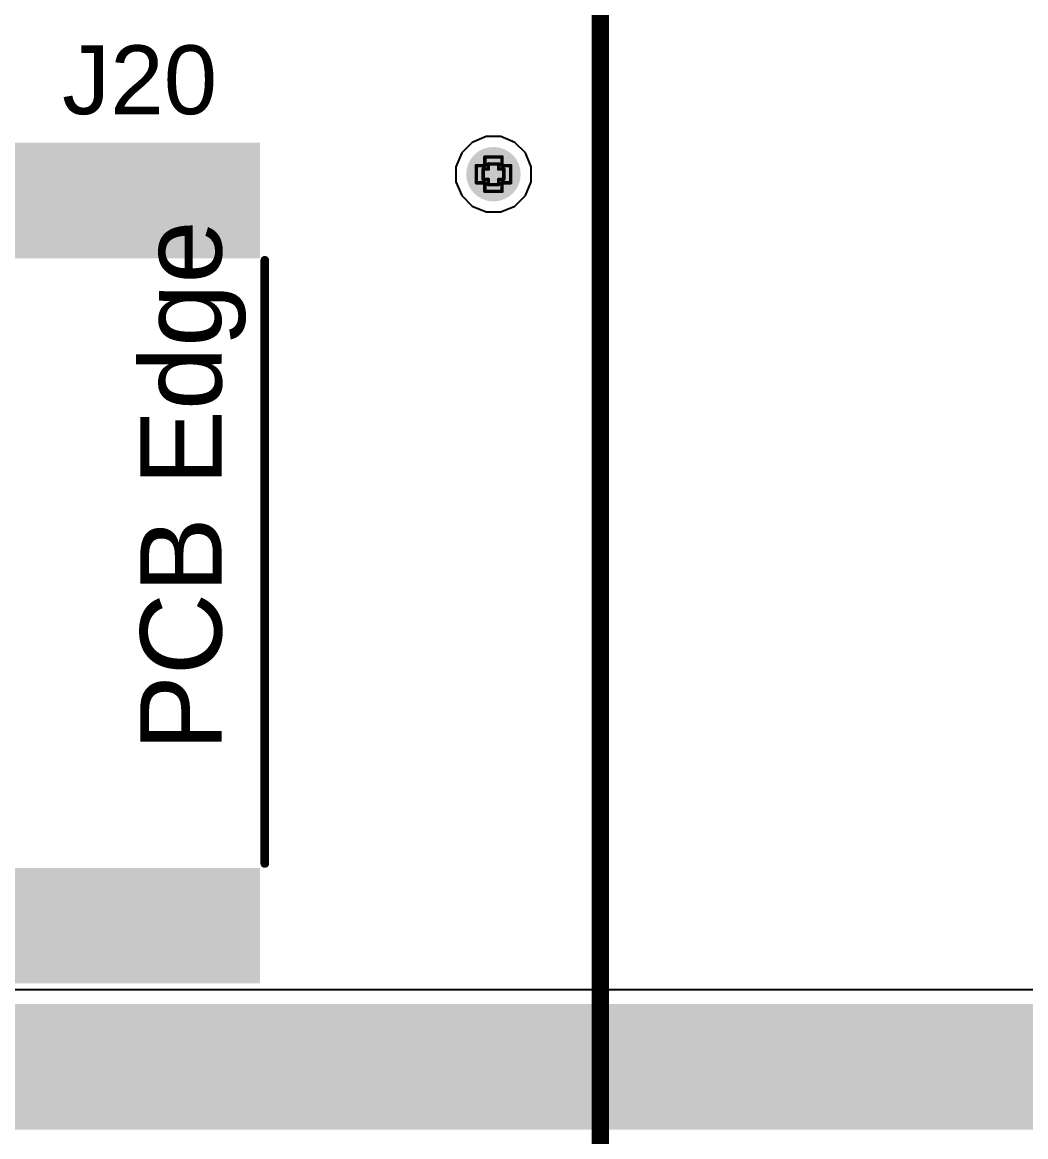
# Model space of a CAD drawing. Header units: inches. Extents: x -7 to 5163, y -3 to 5149.
# Drawn here: x 125.84 to 140.64, y 81.41 to 97.85 of the extents above; entities that cross this region are included whole.
import ezdxf

# ---------------------------------------------------------------- set-up
doc = ezdxf.new("R2010")
doc.units = ezdxf.units.IN
for name, color, linetype in [('Bottom Layer', 5, 'Continuous'), ('Bottom Solder', 6, 'Continuous'), ('Drill Drawing', 1, 'Continuous'), ('GND', 76, 'Continuous'), ('Mechanical 15', 56, 'Continuous'), ('PWR', 16, 'Continuous'), ('Top Layer', 1, 'Continuous'), ('Top Overlay', 2, 'Continuous'), ('Top Paste', 8, 'Continuous'), ('Top Solder', 216, 'Continuous'), ('Via Holes', 16, 'Continuous')]:
    doc.layers.add(name, color=color, linetype=linetype)
doc.styles.add('Arial', font='', dxfattribs={"height": 0.2})
doc.styles.get('Arial').set_extended_font_data('Arial')

# ---------------------------------------------------------------- blocks, each defined once
blk = doc.blocks.new('WAFER_PH2_0_4PWB_54')
at = {"layer": 'Top Layer'}
for points in [[(-0.5, 1.75), (0.5, 1.75), (0.5, -1.75), (-0.5, -1.75)], [(1.5, 1.75), (2.5, 1.75), (2.5, -1.75), (1.5, -1.75)], [(3.5, 1.75), (4.5, 1.75), (4.5, -1.75), (3.5, -1.75)], [(5.5, 1.75), (6.5, 1.75), (6.5, -1.75), (5.5, -1.75)], [(-3.1, -3.95), (-1.6, -3.95), (-1.6, -7.45), (-3.1, -7.45)], [(7.6, -3.95), (9.1, -3.95), (9.1, -7.45), (7.6, -7.45)]]:
    blk.add_hatch(color=1, dxfattribs=at).paths.add_polyline_path(points)
at = {"layer": 'Top Paste'}
for points in [[(-0.5, 1.75), (0.5, 1.75), (0.5, -1.75), (-0.5, -1.75)], [(1.5, 1.75), (2.5, 1.75), (2.5, -1.75), (1.5, -1.75)], [(3.5, 1.75), (4.5, 1.75), (4.5, -1.75), (3.5, -1.75)], [(5.5, 1.75), (6.5, 1.75), (6.5, -1.75), (5.5, -1.75)], [(-3.1, -3.95), (-1.6, -3.95), (-1.6, -7.45), (-3.1, -7.45)], [(7.6, -3.95), (9.1, -3.95), (9.1, -7.45), (7.6, -7.45)]]:
    blk.add_hatch(color=8, dxfattribs=at).paths.add_polyline_path(points)
at = {"layer": 'Top Solder'}
for points in [[(-0.602, 1.852), (0.602, 1.852), (0.602, -1.852), (-0.602, -1.852)], [(1.398, 1.852), (2.602, 1.852), (2.602, -1.852), (1.398, -1.852)], [(3.398, 1.852), (4.602, 1.852), (4.602, -1.852), (3.398, -1.852)], [(5.398, 1.852), (6.602, 1.852), (6.602, -1.852), (5.398, -1.852)], [(-3.202, -3.848), (-1.498, -3.848), (-1.498, -7.552), (-3.202, -7.552)], [(7.498, -3.848), (9.202, -3.848), (9.202, -7.552), (7.498, -7.552)]]:
    blk.add_hatch(color=216, dxfattribs=at).paths.add_polyline_path(points)
at = {"layer": 'Mechanical 15'}
for points in [[(0.185, 0.194, 0.127, 0.127, 1), (-0.065, 0.194, 0.127, 0.127, 1)], [(-0.097, 0.194, 0.0635, 0.0635, 1), (-0.034, 0.194, 0.0635, 0.0635, 1)], [(0.153, 0.194, 0.0635, 0.0635, 1), (0.216, 0.194, 0.0635, 0.0635, 1)]]:
    blk.add_lwpolyline(points, format="xyseb", close=True, dxfattribs=at)
at = {"layer": 'Top Overlay'}
for points in [[(-0.88, 0.706, 0.127, 0.127, 0), (-0.88, 0.401, 0.127, 0.127, 0)], [(-0.88, 0.706, 0.127, 0.127, 0), (-0.727, 0.554, 0.127, 0.127, 0)], [(-0.727, 0.554, 0.127, 0.127, 0), (-0.88, 0.401, 0.127, 0.127, 0)], [(-3.089, 0.071, 0.127, 0.127, 0), (-3.089, -3.714, 0.127, 0.127, 0)], [(-3.089, 0.071, 0.127, 0.127, 0), (-0.778, 0.071, 0.127, 0.127, 0)], [(6.778, 0.071, 0.127, 0.127, 0), (9.089, 0.071, 0.127, 0.127, 0)], [(9.089, 0.071, 0.127, 0.127, 0), (9.089, -3.714, 0.127, 0.127, 0)], [(-1.432, -7.625, 0.127, 0.127, 0), (7.468, -7.625, 0.127, 0.127, 0)]]:
    blk.add_lwpolyline(points, format="xyseb", dxfattribs=at)
for points in [[(-0.911, 0.706, 0.0635, 0.0635, 1), (-0.848, 0.706, 0.0635, 0.0635, 1)], [(-0.911, 0.706, 0.0635, 0.0635, 1), (-0.848, 0.706, 0.0635, 0.0635, 1)], [(-0.759, 0.554, 0.0635, 0.0635, 1), (-0.695, 0.554, 0.0635, 0.0635, 1)], [(-0.759, 0.554, 0.0635, 0.0635, 1), (-0.695, 0.554, 0.0635, 0.0635, 1)], [(-0.911, 0.401, 0.0635, 0.0635, 1), (-0.848, 0.401, 0.0635, 0.0635, 1)], [(-0.911, 0.401, 0.0635, 0.0635, 1), (-0.848, 0.401, 0.0635, 0.0635, 1)], [(-3.121, 0.071, 0.0635, 0.0635, 1), (-3.058, 0.071, 0.0635, 0.0635, 1)], [(-3.121, 0.071, 0.0635, 0.0635, 1), (-3.058, 0.071, 0.0635, 0.0635, 1)], [(-0.81, 0.071, 0.0635, 0.0635, 1), (-0.746, 0.071, 0.0635, 0.0635, 1)], [(6.746, 0.071, 0.0635, 0.0635, 1), (6.81, 0.071, 0.0635, 0.0635, 1)], [(9.058, 0.071, 0.0635, 0.0635, 1), (9.121, 0.071, 0.0635, 0.0635, 1)], [(9.058, 0.071, 0.0635, 0.0635, 1), (9.121, 0.071, 0.0635, 0.0635, 1)], [(-3.121, -3.714, 0.0635, 0.0635, 1), (-3.058, -3.714, 0.0635, 0.0635, 1)], [(9.058, -3.714, 0.0635, 0.0635, 1), (9.121, -3.714, 0.0635, 0.0635, 1)], [(-1.464, -7.625, 0.0635, 0.0635, 1), (-1.4, -7.625, 0.0635, 0.0635, 1)], [(7.436, -7.625, 0.0635, 0.0635, 1), (7.5, -7.625, 0.0635, 0.0635, 1)]]:
    blk.add_lwpolyline(points, format="xyseb", close=True, dxfattribs=at)
at = {"layer": 'Top Overlay', "style": 'Arial'}
blk.add_text('PCB Edge', height=1.2, dxfattribs=at).set_placement((0.229, -6.988))

msp = doc.modelspace()

# ---------------------------------------------------------------- hatches: boundary and pattern name
at = {"layer": 'Bottom Layer'}
h = msp.add_hatch(color=5, dxfattribs=at)
edge = h.paths.add_edge_path()
edge.add_arc((132.791, 95.606), 0.3, 0, 360)
at = {"layer": 'Bottom Solder'}
h = msp.add_hatch(color=6, dxfattribs=at)
edge = h.paths.add_edge_path()
edge.add_arc((132.791, 95.606), 0.402, 0, 360)
at = {"layer": 'GND'}
h = msp.add_hatch(color=76, dxfattribs=at)
edge = h.paths.add_edge_path()
edge.add_arc((132.791, 95.606), 0.3, 0, 360)
at = {"layer": 'PWR'}
h = msp.add_hatch(color=16, dxfattribs=at)
edge = h.paths.add_edge_path()
edge.add_arc((132.791, 95.606), 0.3, 0, 360)
at = {"layer": 'Top Layer'}
h = msp.add_hatch(color=1, dxfattribs=at)
edge = h.paths.add_edge_path()
edge.add_arc((132.791, 95.606), 0.3, 0, 360)
msp.add_hatch(color=1, dxfattribs=at).paths.add_polyline_path([(83.826, 81.509), (188.892, 81.509), (188.892, 83.363), (83.826, 83.363)])
at = {"layer": 'Top Solder'}
h = msp.add_hatch(color=216, dxfattribs=at)
edge = h.paths.add_edge_path()
edge.add_arc((132.791, 95.606), 0.402, 0, 360)
at = {"layer": 'Via Holes'}
h = msp.add_hatch(color=7, dxfattribs=at)
edge = h.paths.add_edge_path()
edge.add_arc((132.791, 95.606), 0.15, 0, 360)

# ---------------------------------------------------------------- linework, layer by layer
at = {"layer": 'Drill Drawing'}
for points in [[(132.664, 95.733, 0.0508, 0.0508, 0), (132.664, 95.86, 0.0508, 0.0508, 0)], [(132.664, 95.86, 0.0508, 0.0508, 0), (132.918, 95.86, 0.0508, 0.0508, 0)], [(132.918, 95.733, 0.0508, 0.0508, 0), (132.918, 95.86, 0.0508, 0.0508, 0)], [(132.537, 95.479, 0.0508, 0.0508, 0), (132.537, 95.733, 0.0508, 0.0508, 0)], [(132.537, 95.733, 0.0508, 0.0508, 0), (132.664, 95.733, 0.0508, 0.0508, 0)], [(132.639, 95.529, 0.0508, 0.0508, 0), (132.639, 95.682, 0.0508, 0.0508, 0)], [(132.639, 95.682, 0.0508, 0.0508, 0), (132.715, 95.682, 0.0508, 0.0508, 0)], [(132.715, 95.682, 0.0508, 0.0508, 0), (132.715, 95.758, 0.0508, 0.0508, 0)], [(132.715, 95.758, 0.0508, 0.0508, 0), (132.867, 95.758, 0.0508, 0.0508, 0)], [(132.867, 95.682, 0.0508, 0.0508, 0), (132.867, 95.758, 0.0508, 0.0508, 0)], [(132.867, 95.682, 0.0508, 0.0508, 0), (132.944, 95.682, 0.0508, 0.0508, 0)], [(132.918, 95.733, 0.0508, 0.0508, 0), (133.045, 95.733, 0.0508, 0.0508, 0)], [(132.944, 95.529, 0.0508, 0.0508, 0), (132.944, 95.682, 0.0508, 0.0508, 0)], [(133.045, 95.479, 0.0508, 0.0508, 0), (133.045, 95.733, 0.0508, 0.0508, 0)], [(132.639, 95.529, 0.0508, 0.0508, 0), (132.715, 95.529, 0.0508, 0.0508, 0)], [(132.715, 95.453, 0.0508, 0.0508, 0), (132.715, 95.529, 0.0508, 0.0508, 0)], [(132.867, 95.529, 0.0508, 0.0508, 0), (132.944, 95.529, 0.0508, 0.0508, 0)], [(132.867, 95.453, 0.0508, 0.0508, 0), (132.867, 95.529, 0.0508, 0.0508, 0)], [(132.537, 95.479, 0.0508, 0.0508, 0), (132.664, 95.479, 0.0508, 0.0508, 0)], [(132.664, 95.352, 0.0508, 0.0508, 0), (132.664, 95.479, 0.0508, 0.0508, 0)], [(132.664, 95.352, 0.0508, 0.0508, 0), (132.918, 95.352, 0.0508, 0.0508, 0)], [(132.715, 95.453, 0.0508, 0.0508, 0), (132.867, 95.453, 0.0508, 0.0508, 0)], [(132.918, 95.479, 0.0508, 0.0508, 0), (133.045, 95.479, 0.0508, 0.0508, 0)], [(132.918, 95.352, 0.0508, 0.0508, 0), (132.918, 95.479, 0.0508, 0.0508, 0)]]:
    msp.add_lwpolyline(points, format="xyseb", dxfattribs=at)
for points in [[(132.651, 95.86, 0.0254, 0.0254, 1), (132.677, 95.86, 0.0254, 0.0254, 1)], [(132.651, 95.86, 0.0254, 0.0254, 1), (132.677, 95.86, 0.0254, 0.0254, 1)], [(132.905, 95.86, 0.0254, 0.0254, 1), (132.931, 95.86, 0.0254, 0.0254, 1)], [(132.905, 95.86, 0.0254, 0.0254, 1), (132.931, 95.86, 0.0254, 0.0254, 1)], [(132.524, 95.733, 0.0254, 0.0254, 1), (132.55, 95.733, 0.0254, 0.0254, 1)], [(132.524, 95.733, 0.0254, 0.0254, 1), (132.55, 95.733, 0.0254, 0.0254, 1)], [(132.626, 95.682, 0.0254, 0.0254, 1), (132.651, 95.682, 0.0254, 0.0254, 1)], [(132.626, 95.682, 0.0254, 0.0254, 1), (132.651, 95.682, 0.0254, 0.0254, 1)], [(132.651, 95.733, 0.0254, 0.0254, 1), (132.677, 95.733, 0.0254, 0.0254, 1)], [(132.651, 95.733, 0.0254, 0.0254, 1), (132.677, 95.733, 0.0254, 0.0254, 1)], [(132.702, 95.758, 0.0254, 0.0254, 1), (132.728, 95.758, 0.0254, 0.0254, 1)], [(132.702, 95.758, 0.0254, 0.0254, 1), (132.728, 95.758, 0.0254, 0.0254, 1)], [(132.702, 95.682, 0.0254, 0.0254, 1), (132.728, 95.682, 0.0254, 0.0254, 1)], [(132.702, 95.682, 0.0254, 0.0254, 1), (132.728, 95.682, 0.0254, 0.0254, 1)], [(132.855, 95.758, 0.0254, 0.0254, 1), (132.88, 95.758, 0.0254, 0.0254, 1)], [(132.855, 95.758, 0.0254, 0.0254, 1), (132.88, 95.758, 0.0254, 0.0254, 1)], [(132.855, 95.682, 0.0254, 0.0254, 1), (132.88, 95.682, 0.0254, 0.0254, 1)], [(132.855, 95.682, 0.0254, 0.0254, 1), (132.88, 95.682, 0.0254, 0.0254, 1)], [(132.905, 95.733, 0.0254, 0.0254, 1), (132.931, 95.733, 0.0254, 0.0254, 1)], [(132.905, 95.733, 0.0254, 0.0254, 1), (132.931, 95.733, 0.0254, 0.0254, 1)], [(132.931, 95.682, 0.0254, 0.0254, 1), (132.956, 95.682, 0.0254, 0.0254, 1)], [(132.931, 95.682, 0.0254, 0.0254, 1), (132.956, 95.682, 0.0254, 0.0254, 1)], [(133.032, 95.733, 0.0254, 0.0254, 1), (133.058, 95.733, 0.0254, 0.0254, 1)], [(133.032, 95.733, 0.0254, 0.0254, 1), (133.058, 95.733, 0.0254, 0.0254, 1)], [(132.626, 95.529, 0.0254, 0.0254, 1), (132.651, 95.529, 0.0254, 0.0254, 1)], [(132.626, 95.529, 0.0254, 0.0254, 1), (132.651, 95.529, 0.0254, 0.0254, 1)], [(132.702, 95.529, 0.0254, 0.0254, 1), (132.728, 95.529, 0.0254, 0.0254, 1)], [(132.702, 95.529, 0.0254, 0.0254, 1), (132.728, 95.529, 0.0254, 0.0254, 1)], [(132.855, 95.529, 0.0254, 0.0254, 1), (132.88, 95.529, 0.0254, 0.0254, 1)], [(132.855, 95.529, 0.0254, 0.0254, 1), (132.88, 95.529, 0.0254, 0.0254, 1)], [(132.931, 95.529, 0.0254, 0.0254, 1), (132.956, 95.529, 0.0254, 0.0254, 1)], [(132.931, 95.529, 0.0254, 0.0254, 1), (132.956, 95.529, 0.0254, 0.0254, 1)], [(132.524, 95.479, 0.0254, 0.0254, 1), (132.55, 95.479, 0.0254, 0.0254, 1)], [(132.524, 95.479, 0.0254, 0.0254, 1), (132.55, 95.479, 0.0254, 0.0254, 1)], [(132.651, 95.479, 0.0254, 0.0254, 1), (132.677, 95.479, 0.0254, 0.0254, 1)], [(132.651, 95.479, 0.0254, 0.0254, 1), (132.677, 95.479, 0.0254, 0.0254, 1)], [(132.651, 95.352, 0.0254, 0.0254, 1), (132.677, 95.352, 0.0254, 0.0254, 1)], [(132.651, 95.352, 0.0254, 0.0254, 1), (132.677, 95.352, 0.0254, 0.0254, 1)], [(132.702, 95.453, 0.0254, 0.0254, 1), (132.728, 95.453, 0.0254, 0.0254, 1)], [(132.702, 95.453, 0.0254, 0.0254, 1), (132.728, 95.453, 0.0254, 0.0254, 1)], [(132.855, 95.453, 0.0254, 0.0254, 1), (132.88, 95.453, 0.0254, 0.0254, 1)], [(132.855, 95.453, 0.0254, 0.0254, 1), (132.88, 95.453, 0.0254, 0.0254, 1)], [(132.905, 95.479, 0.0254, 0.0254, 1), (132.931, 95.479, 0.0254, 0.0254, 1)], [(132.905, 95.479, 0.0254, 0.0254, 1), (132.931, 95.479, 0.0254, 0.0254, 1)], [(132.905, 95.352, 0.0254, 0.0254, 1), (132.931, 95.352, 0.0254, 0.0254, 1)], [(132.905, 95.352, 0.0254, 0.0254, 1), (132.931, 95.352, 0.0254, 0.0254, 1)], [(133.032, 95.479, 0.0254, 0.0254, 1), (133.058, 95.479, 0.0254, 0.0254, 1)], [(133.032, 95.479, 0.0254, 0.0254, 1), (133.058, 95.479, 0.0254, 0.0254, 1)]]:
    msp.add_lwpolyline(points, format="xyseb", close=True, dxfattribs=at)
at = {"layer": 'PWR'}
for p, q in [((132.477, 96.075), (132.322, 95.919)), ((132.681, 96.16), (132.477, 96.075)), ((132.901, 96.16), (132.681, 96.16)), ((133.105, 96.075), (132.901, 96.16)), ((133.261, 95.919), (133.105, 96.075)), ((132.322, 95.919), (132.237, 95.716)), ((133.345, 95.716), (133.261, 95.919)), ((132.237, 95.716), (132.237, 95.495)), ((133.345, 95.495), (133.345, 95.716)), ((132.237, 95.495), (132.322, 95.292)), ((133.261, 95.292), (133.345, 95.495)), ((132.322, 95.292), (132.477, 95.136)), ((133.105, 95.136), (133.261, 95.292)), ((132.477, 95.136), (132.681, 95.052)), ((132.681, 95.052), (132.901, 95.052)), ((132.901, 95.052), (133.105, 95.136))]:
    msp.add_line(p, q, dxfattribs=at)
at = {"layer": 'Top Layer'}
msp.add_line((180.531, 83.57), (83.826, 83.57), dxfattribs=at)
at = {"layer": 'Top Overlay'}
msp.add_lwpolyline([(134.368, 72.265, 0.254, 0.254, 0), (134.368, 104.265, 0.254, 0.254, 0)], format="xyseb", dxfattribs=at)

# ---------------------------------------------------------------- block references
at = {"rotation": 90}
msp.add_blockref('WAFER_PH2_0_4PWB_54', (121.793, 86.868), dxfattribs=at)

# ---------------------------------------------------------------- texts
at = {"layer": 'Top Overlay', "style": 'Arial'}
msp.add_text('J20', height=1.016, dxfattribs=at).set_placement((126.428, 96.491))

doc.saveas('drawing.dxf')
